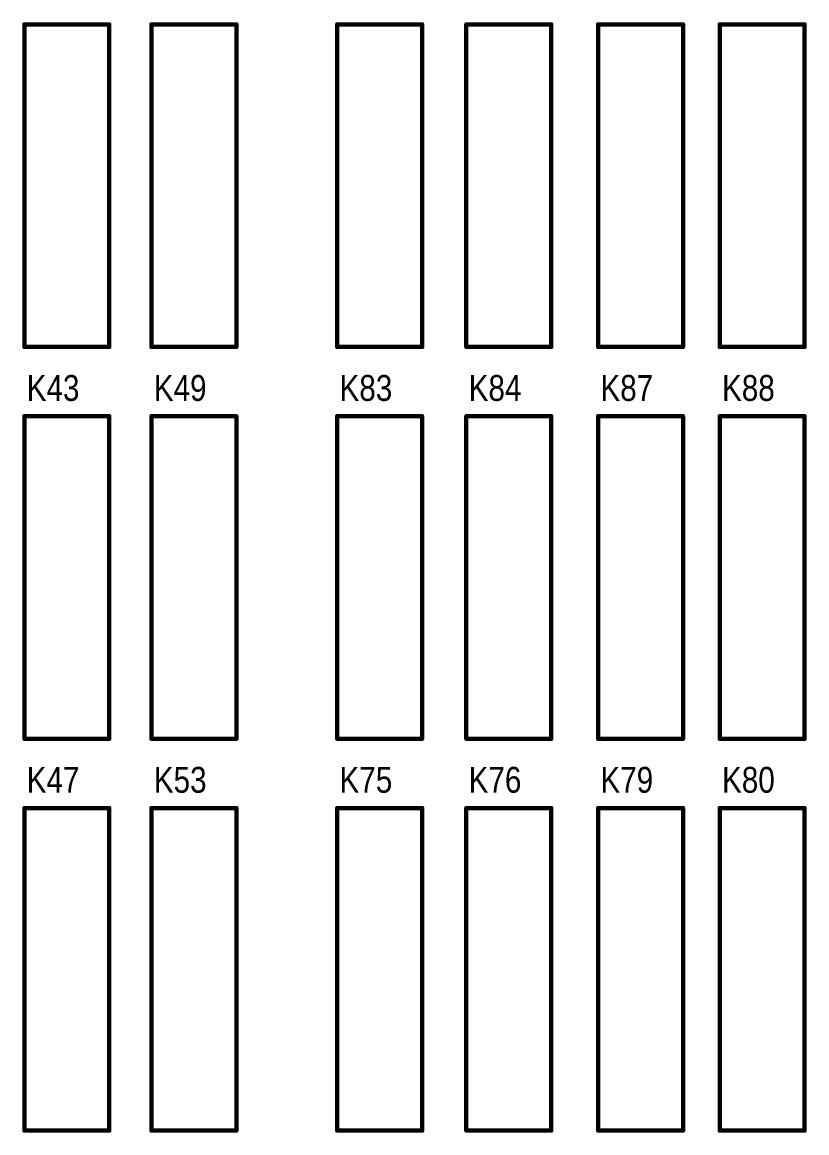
# Model space of a CAD drawing. Header units: millimetres. Extents: x 7140 to 8879, y -16257 to -5062.
# Drawn here: x 7240.7 to 7286.9, y -14720.5 to -14655.1 of the extents above; entities that cross this region are included whole.
import ezdxf

# ---------------------------------------------------------------- set-up
doc = ezdxf.new("R2010")
doc.units = ezdxf.units.MM
doc.layers.add('TopOverlay', color=2, linetype='Continuous')
doc.styles.get("Standard").update_dxf_attribs({"font": 'ARIALN.TTF', "height": 3.4})

msp = doc.modelspace()

# ---------------------------------------------------------------- linework, layer by layer
at = {"layer": 'TopOverlay', "const_width": 0.254}
for points in [[(7240.80904, -14674.20405), (7240.80904, -14655.20704)], [(7240.80904, -14655.20704), (7245.81203, -14655.20704)], [(7245.81203, -14674.20705), (7245.81203, -14655.20704)], [(7248.29396, -14674.20405), (7248.29396, -14655.20704)], [(7248.29396, -14655.20704), (7253.297, -14655.20704)], [(7253.297, -14674.20705), (7253.297, -14655.20704)], [(7259.23156, -14674.20405), (7259.23156, -14655.20704)], [(7259.23156, -14655.20704), (7264.23455, -14655.20704)], [(7264.23455, -14674.20705), (7264.23455, -14655.20704)], [(7266.83601, -14674.20405), (7266.83601, -14655.20704)], [(7266.83601, -14655.20704), (7271.83905, -14655.20704)], [(7271.83905, -14674.20705), (7271.83905, -14655.20704)], [(7274.59749, -14674.20405), (7274.59749, -14655.20704)], [(7274.59749, -14655.20704), (7279.60048, -14655.20704)], [(7279.60048, -14674.20705), (7279.60048, -14655.20704)], [(7281.75851, -14674.20405), (7281.75851, -14655.20704)], [(7281.75851, -14655.20704), (7286.76155, -14655.20704)], [(7286.76155, -14674.20705), (7286.76155, -14655.20704)], [(7240.80904, -14674.20405), (7240.81204, -14674.20705)], [(7240.81204, -14674.20705), (7245.81203, -14674.20705)], [(7248.29396, -14674.20405), (7248.29701, -14674.20705)], [(7248.29701, -14674.20705), (7253.297, -14674.20705)], [(7259.23156, -14674.20405), (7259.23456, -14674.20705)], [(7259.23456, -14674.20705), (7264.23455, -14674.20705)], [(7266.83601, -14674.20405), (7266.83901, -14674.20705)], [(7266.83901, -14674.20705), (7271.83905, -14674.20705)], [(7274.59749, -14674.20405), (7274.60049, -14674.20705)], [(7274.60049, -14674.20705), (7279.60048, -14674.20705)], [(7281.75851, -14674.20405), (7281.76151, -14674.20705)], [(7281.76151, -14674.20705), (7286.76155, -14674.20705)], [(7240.80904, -14697.28178), (7240.80904, -14678.28477)], [(7240.80904, -14678.28477), (7245.81203, -14678.28477)], [(7245.81203, -14697.28478), (7245.81203, -14678.28477)], [(7248.29396, -14697.28178), (7248.29396, -14678.28477)], [(7248.29396, -14678.28477), (7253.29695, -14678.28477)], [(7253.29695, -14697.28478), (7253.29695, -14678.28477)], [(7259.23156, -14697.28178), (7259.23156, -14678.28477)], [(7259.23156, -14678.28477), (7264.23455, -14678.28477)], [(7264.23455, -14697.28478), (7264.23455, -14678.28477)], [(7266.83601, -14697.28178), (7266.83601, -14678.28477)], [(7266.83601, -14678.28477), (7271.83905, -14678.28477)], [(7271.83905, -14697.28478), (7271.83905, -14678.28477)], [(7274.59749, -14697.28178), (7274.59749, -14678.28477)], [(7274.59749, -14678.28477), (7279.60053, -14678.28477)], [(7279.60053, -14697.28478), (7279.60053, -14678.28477)], [(7281.75851, -14697.28178), (7281.75851, -14678.28477)], [(7281.75851, -14678.28477), (7286.76155, -14678.28477)], [(7286.76155, -14697.28478), (7286.76155, -14678.28477)], [(7240.80904, -14697.28178), (7240.81204, -14697.28478)], [(7240.81204, -14697.28478), (7245.81203, -14697.28478)], [(7248.29396, -14697.28178), (7248.29696, -14697.28478)], [(7248.29696, -14697.28478), (7253.29695, -14697.28478)], [(7259.23156, -14697.28178), (7259.23456, -14697.28478)], [(7259.23456, -14697.28478), (7264.23455, -14697.28478)], [(7266.83601, -14697.28178), (7266.83901, -14697.28478)], [(7266.83901, -14697.28478), (7271.83905, -14697.28478)], [(7274.59749, -14697.28178), (7274.60049, -14697.28478)], [(7274.60049, -14697.28478), (7279.60053, -14697.28478)], [(7281.75851, -14697.28178), (7281.76151, -14697.28478)], [(7281.76151, -14697.28478), (7286.76155, -14697.28478)], [(7240.80904, -14720.35946), (7240.80904, -14701.36244)], [(7240.80904, -14701.36244), (7245.81203, -14701.36244)], [(7245.81203, -14720.36246), (7245.81203, -14701.36244)], [(7248.29396, -14720.35946), (7248.29396, -14701.36244)], [(7248.29396, -14701.36244), (7253.297, -14701.36244)], [(7253.297, -14720.36246), (7253.297, -14701.36244)], [(7259.23156, -14720.35946), (7259.23156, -14701.36244)], [(7259.23156, -14701.36244), (7264.23455, -14701.36244)], [(7264.23455, -14720.36246), (7264.23455, -14701.36244)], [(7266.83601, -14720.35946), (7266.83601, -14701.36244)], [(7266.83601, -14701.36244), (7271.83905, -14701.36244)], [(7271.83905, -14720.36246), (7271.83905, -14701.36244)], [(7274.59749, -14720.35946), (7274.59749, -14701.36244)], [(7274.59749, -14701.36244), (7279.60053, -14701.36244)], [(7279.60053, -14720.36246), (7279.60053, -14701.36244)], [(7281.75851, -14720.35946), (7281.75851, -14701.36244)], [(7281.75851, -14701.36244), (7286.76155, -14701.36244)], [(7286.76155, -14720.36246), (7286.76155, -14701.36244)], [(7240.80904, -14720.35946), (7240.81204, -14720.36246)], [(7240.81204, -14720.36246), (7245.81203, -14720.36246)], [(7248.29396, -14720.35946), (7248.29701, -14720.36246)], [(7248.29701, -14720.36246), (7253.297, -14720.36246)], [(7259.23156, -14720.35946), (7259.23456, -14720.36246)], [(7259.23456, -14720.36246), (7264.23455, -14720.36246)], [(7266.83601, -14720.35946), (7266.83901, -14720.36246)], [(7266.83901, -14720.36246), (7271.83905, -14720.36246)], [(7274.59749, -14720.35946), (7274.60049, -14720.36246)], [(7274.60049, -14720.36246), (7279.60053, -14720.36246)], [(7281.75851, -14720.35946), (7281.76151, -14720.36246)], [(7281.76151, -14720.36246), (7286.76155, -14720.36246)]]:
    msp.add_lwpolyline(points, dxfattribs=at)
at = {"layer": 'TopOverlay', "const_width": 0.127}
for points in [[(7240.74554, -14655.20704, 1), (7240.87254, -14655.20704, 1)], [(7240.74554, -14655.20704, 1), (7240.87254, -14655.20704, 1)], [(7245.74853, -14655.20704, 1), (7245.87553, -14655.20704, 1)], [(7245.74853, -14655.20704, 1), (7245.87553, -14655.20704, 1)], [(7248.23046, -14655.20704, 1), (7248.35746, -14655.20704, 1)], [(7248.23046, -14655.20704, 1), (7248.35746, -14655.20704, 1)], [(7253.2335, -14655.20704, 1), (7253.3605, -14655.20704, 1)], [(7253.2335, -14655.20704, 1), (7253.3605, -14655.20704, 1)], [(7259.16806, -14655.20704, 1), (7259.29506, -14655.20704, 1)], [(7259.16806, -14655.20704, 1), (7259.29506, -14655.20704, 1)], [(7264.17105, -14655.20704, 1), (7264.29805, -14655.20704, 1)], [(7264.17105, -14655.20704, 1), (7264.29805, -14655.20704, 1)], [(7266.77251, -14655.20704, 1), (7266.89951, -14655.20704, 1)], [(7266.77251, -14655.20704, 1), (7266.89951, -14655.20704, 1)], [(7271.77555, -14655.20704, 1), (7271.90255, -14655.20704, 1)], [(7271.77555, -14655.20704, 1), (7271.90255, -14655.20704, 1)], [(7274.53399, -14655.20704, 1), (7274.66099, -14655.20704, 1)], [(7274.53399, -14655.20704, 1), (7274.66099, -14655.20704, 1)], [(7279.53698, -14655.20704, 1), (7279.66398, -14655.20704, 1)], [(7279.53698, -14655.20704, 1), (7279.66398, -14655.20704, 1)], [(7281.69501, -14655.20704, 1), (7281.82201, -14655.20704, 1)], [(7281.69501, -14655.20704, 1), (7281.82201, -14655.20704, 1)], [(7286.69805, -14655.20704, 1), (7286.82505, -14655.20704, 1)], [(7286.69805, -14655.20704, 1), (7286.82505, -14655.20704, 1)], [(7240.74554, -14674.20405, 1), (7240.87254, -14674.20405, 1)], [(7240.74554, -14674.20405, 1), (7240.87254, -14674.20405, 1)], [(7240.74854, -14674.20705, 1), (7240.87554, -14674.20705, 1)], [(7240.74854, -14674.20705, 1), (7240.87554, -14674.20705, 1)], [(7245.74853, -14674.20705, 1), (7245.87553, -14674.20705, 1)], [(7245.74853, -14674.20705, 1), (7245.87553, -14674.20705, 1)], [(7248.23046, -14674.20405, 1), (7248.35746, -14674.20405, 1)], [(7248.23046, -14674.20405, 1), (7248.35746, -14674.20405, 1)], [(7248.23351, -14674.20705, 1), (7248.36051, -14674.20705, 1)], [(7248.23351, -14674.20705, 1), (7248.36051, -14674.20705, 1)], [(7253.2335, -14674.20705, 1), (7253.3605, -14674.20705, 1)], [(7253.2335, -14674.20705, 1), (7253.3605, -14674.20705, 1)], [(7259.16806, -14674.20405, 1), (7259.29506, -14674.20405, 1)], [(7259.16806, -14674.20405, 1), (7259.29506, -14674.20405, 1)], [(7259.17106, -14674.20705, 1), (7259.29806, -14674.20705, 1)], [(7259.17106, -14674.20705, 1), (7259.29806, -14674.20705, 1)], [(7264.17105, -14674.20705, 1), (7264.29805, -14674.20705, 1)], [(7264.17105, -14674.20705, 1), (7264.29805, -14674.20705, 1)], [(7266.77251, -14674.20405, 1), (7266.89951, -14674.20405, 1)], [(7266.77251, -14674.20405, 1), (7266.89951, -14674.20405, 1)], [(7266.77551, -14674.20705, 1), (7266.90251, -14674.20705, 1)], [(7266.77551, -14674.20705, 1), (7266.90251, -14674.20705, 1)], [(7271.77555, -14674.20705, 1), (7271.90255, -14674.20705, 1)], [(7271.77555, -14674.20705, 1), (7271.90255, -14674.20705, 1)], [(7274.53399, -14674.20405, 1), (7274.66099, -14674.20405, 1)], [(7274.53399, -14674.20405, 1), (7274.66099, -14674.20405, 1)], [(7274.53699, -14674.20705, 1), (7274.66399, -14674.20705, 1)], [(7274.53699, -14674.20705, 1), (7274.66399, -14674.20705, 1)], [(7279.53698, -14674.20705, 1), (7279.66398, -14674.20705, 1)], [(7279.53698, -14674.20705, 1), (7279.66398, -14674.20705, 1)], [(7281.69501, -14674.20405, 1), (7281.82201, -14674.20405, 1)], [(7281.69501, -14674.20405, 1), (7281.82201, -14674.20405, 1)], [(7281.69801, -14674.20705, 1), (7281.82501, -14674.20705, 1)], [(7281.69801, -14674.20705, 1), (7281.82501, -14674.20705, 1)], [(7286.69805, -14674.20705, 1), (7286.82505, -14674.20705, 1)], [(7286.69805, -14674.20705, 1), (7286.82505, -14674.20705, 1)], [(7240.74554, -14678.28477, 1), (7240.87254, -14678.28477, 1)], [(7240.74554, -14678.28477, 1), (7240.87254, -14678.28477, 1)], [(7245.74853, -14678.28477, 1), (7245.87553, -14678.28477, 1)], [(7245.74853, -14678.28477, 1), (7245.87553, -14678.28477, 1)], [(7248.23046, -14678.28477, 1), (7248.35746, -14678.28477, 1)], [(7248.23046, -14678.28477, 1), (7248.35746, -14678.28477, 1)], [(7253.23345, -14678.28477, 1), (7253.36045, -14678.28477, 1)], [(7253.23345, -14678.28477, 1), (7253.36045, -14678.28477, 1)], [(7259.16806, -14678.28477, 1), (7259.29506, -14678.28477, 1)], [(7259.16806, -14678.28477, 1), (7259.29506, -14678.28477, 1)], [(7264.17105, -14678.28477, 1), (7264.29805, -14678.28477, 1)], [(7264.17105, -14678.28477, 1), (7264.29805, -14678.28477, 1)], [(7266.77251, -14678.28477, 1), (7266.89951, -14678.28477, 1)], [(7266.77251, -14678.28477, 1), (7266.89951, -14678.28477, 1)], [(7271.77555, -14678.28477, 1), (7271.90255, -14678.28477, 1)], [(7271.77555, -14678.28477, 1), (7271.90255, -14678.28477, 1)], [(7274.53399, -14678.28477, 1), (7274.66099, -14678.28477, 1)], [(7274.53399, -14678.28477, 1), (7274.66099, -14678.28477, 1)], [(7279.53703, -14678.28477, 1), (7279.66403, -14678.28477, 1)], [(7279.53703, -14678.28477, 1), (7279.66403, -14678.28477, 1)], [(7281.69501, -14678.28477, 1), (7281.82201, -14678.28477, 1)], [(7281.69501, -14678.28477, 1), (7281.82201, -14678.28477, 1)], [(7286.69805, -14678.28477, 1), (7286.82505, -14678.28477, 1)], [(7286.69805, -14678.28477, 1), (7286.82505, -14678.28477, 1)], [(7240.74554, -14697.28178, 1), (7240.87254, -14697.28178, 1)], [(7240.74554, -14697.28178, 1), (7240.87254, -14697.28178, 1)], [(7240.74854, -14697.28478, 1), (7240.87554, -14697.28478, 1)], [(7240.74854, -14697.28478, 1), (7240.87554, -14697.28478, 1)], [(7245.74853, -14697.28478, 1), (7245.87553, -14697.28478, 1)], [(7245.74853, -14697.28478, 1), (7245.87553, -14697.28478, 1)], [(7248.23046, -14697.28178, 1), (7248.35746, -14697.28178, 1)], [(7248.23046, -14697.28178, 1), (7248.35746, -14697.28178, 1)], [(7248.23346, -14697.28478, 1), (7248.36046, -14697.28478, 1)], [(7248.23346, -14697.28478, 1), (7248.36046, -14697.28478, 1)], [(7253.23345, -14697.28478, 1), (7253.36045, -14697.28478, 1)], [(7253.23345, -14697.28478, 1), (7253.36045, -14697.28478, 1)], [(7259.16806, -14697.28178, 1), (7259.29506, -14697.28178, 1)], [(7259.16806, -14697.28178, 1), (7259.29506, -14697.28178, 1)], [(7259.17106, -14697.28478, 1), (7259.29806, -14697.28478, 1)], [(7259.17106, -14697.28478, 1), (7259.29806, -14697.28478, 1)], [(7264.17105, -14697.28478, 1), (7264.29805, -14697.28478, 1)], [(7264.17105, -14697.28478, 1), (7264.29805, -14697.28478, 1)], [(7266.77251, -14697.28178, 1), (7266.89951, -14697.28178, 1)], [(7266.77251, -14697.28178, 1), (7266.89951, -14697.28178, 1)], [(7266.77551, -14697.28478, 1), (7266.90251, -14697.28478, 1)], [(7266.77551, -14697.28478, 1), (7266.90251, -14697.28478, 1)], [(7271.77555, -14697.28478, 1), (7271.90255, -14697.28478, 1)], [(7271.77555, -14697.28478, 1), (7271.90255, -14697.28478, 1)], [(7274.53399, -14697.28178, 1), (7274.66099, -14697.28178, 1)], [(7274.53399, -14697.28178, 1), (7274.66099, -14697.28178, 1)], [(7274.53699, -14697.28478, 1), (7274.66399, -14697.28478, 1)], [(7274.53699, -14697.28478, 1), (7274.66399, -14697.28478, 1)], [(7279.53703, -14697.28478, 1), (7279.66403, -14697.28478, 1)], [(7279.53703, -14697.28478, 1), (7279.66403, -14697.28478, 1)], [(7281.69501, -14697.28178, 1), (7281.82201, -14697.28178, 1)], [(7281.69501, -14697.28178, 1), (7281.82201, -14697.28178, 1)], [(7281.69801, -14697.28478, 1), (7281.82501, -14697.28478, 1)], [(7281.69801, -14697.28478, 1), (7281.82501, -14697.28478, 1)], [(7286.69805, -14697.28478, 1), (7286.82505, -14697.28478, 1)], [(7286.69805, -14697.28478, 1), (7286.82505, -14697.28478, 1)], [(7240.74554, -14701.36244, 1), (7240.87254, -14701.36244, 1)], [(7240.74554, -14701.36244, 1), (7240.87254, -14701.36244, 1)], [(7245.74853, -14701.36244, 1), (7245.87553, -14701.36244, 1)], [(7245.74853, -14701.36244, 1), (7245.87553, -14701.36244, 1)], [(7248.23046, -14701.36244, 1), (7248.35746, -14701.36244, 1)], [(7248.23046, -14701.36244, 1), (7248.35746, -14701.36244, 1)], [(7253.2335, -14701.36244, 1), (7253.3605, -14701.36244, 1)], [(7253.2335, -14701.36244, 1), (7253.3605, -14701.36244, 1)], [(7259.16806, -14701.36244, 1), (7259.29506, -14701.36244, 1)], [(7259.16806, -14701.36244, 1), (7259.29506, -14701.36244, 1)], [(7264.17105, -14701.36244, 1), (7264.29805, -14701.36244, 1)], [(7264.17105, -14701.36244, 1), (7264.29805, -14701.36244, 1)], [(7266.77251, -14701.36244, 1), (7266.89951, -14701.36244, 1)], [(7266.77251, -14701.36244, 1), (7266.89951, -14701.36244, 1)], [(7271.77555, -14701.36244, 1), (7271.90255, -14701.36244, 1)], [(7271.77555, -14701.36244, 1), (7271.90255, -14701.36244, 1)], [(7274.53399, -14701.36244, 1), (7274.66099, -14701.36244, 1)], [(7274.53399, -14701.36244, 1), (7274.66099, -14701.36244, 1)], [(7279.53703, -14701.36244, 1), (7279.66403, -14701.36244, 1)], [(7279.53703, -14701.36244, 1), (7279.66403, -14701.36244, 1)], [(7281.69501, -14701.36244, 1), (7281.82201, -14701.36244, 1)], [(7281.69501, -14701.36244, 1), (7281.82201, -14701.36244, 1)], [(7286.69805, -14701.36244, 1), (7286.82505, -14701.36244, 1)], [(7286.69805, -14701.36244, 1), (7286.82505, -14701.36244, 1)], [(7240.74554, -14720.35946, 1), (7240.87254, -14720.35946, 1)], [(7240.74554, -14720.35946, 1), (7240.87254, -14720.35946, 1)], [(7240.74854, -14720.36246, 1), (7240.87554, -14720.36246, 1)], [(7240.74854, -14720.36246, 1), (7240.87554, -14720.36246, 1)], [(7245.74853, -14720.36246, 1), (7245.87553, -14720.36246, 1)], [(7245.74853, -14720.36246, 1), (7245.87553, -14720.36246, 1)], [(7248.23046, -14720.35946, 1), (7248.35746, -14720.35946, 1)], [(7248.23046, -14720.35946, 1), (7248.35746, -14720.35946, 1)], [(7248.23351, -14720.36246, 1), (7248.36051, -14720.36246, 1)], [(7248.23351, -14720.36246, 1), (7248.36051, -14720.36246, 1)], [(7253.2335, -14720.36246, 1), (7253.3605, -14720.36246, 1)], [(7253.2335, -14720.36246, 1), (7253.3605, -14720.36246, 1)], [(7259.16806, -14720.35946, 1), (7259.29506, -14720.35946, 1)], [(7259.16806, -14720.35946, 1), (7259.29506, -14720.35946, 1)], [(7259.17106, -14720.36246, 1), (7259.29806, -14720.36246, 1)], [(7259.17106, -14720.36246, 1), (7259.29806, -14720.36246, 1)], [(7264.17105, -14720.36246, 1), (7264.29805, -14720.36246, 1)], [(7264.17105, -14720.36246, 1), (7264.29805, -14720.36246, 1)], [(7266.77251, -14720.35946, 1), (7266.89951, -14720.35946, 1)], [(7266.77251, -14720.35946, 1), (7266.89951, -14720.35946, 1)], [(7266.77551, -14720.36246, 1), (7266.90251, -14720.36246, 1)], [(7266.77551, -14720.36246, 1), (7266.90251, -14720.36246, 1)], [(7271.77555, -14720.36246, 1), (7271.90255, -14720.36246, 1)], [(7271.77555, -14720.36246, 1), (7271.90255, -14720.36246, 1)], [(7274.53399, -14720.35946, 1), (7274.66099, -14720.35946, 1)], [(7274.53399, -14720.35946, 1), (7274.66099, -14720.35946, 1)], [(7274.53699, -14720.36246, 1), (7274.66399, -14720.36246, 1)], [(7274.53699, -14720.36246, 1), (7274.66399, -14720.36246, 1)], [(7279.53703, -14720.36246, 1), (7279.66403, -14720.36246, 1)], [(7279.53703, -14720.36246, 1), (7279.66403, -14720.36246, 1)], [(7281.69501, -14720.35946, 1), (7281.82201, -14720.35946, 1)], [(7281.69501, -14720.35946, 1), (7281.82201, -14720.35946, 1)], [(7281.69801, -14720.36246, 1), (7281.82501, -14720.36246, 1)], [(7281.69801, -14720.36246, 1), (7281.82501, -14720.36246, 1)], [(7286.69805, -14720.36246, 1), (7286.82505, -14720.36246, 1)], [(7286.69805, -14720.36246, 1), (7286.82505, -14720.36246, 1)]]:
    msp.add_lwpolyline(points, format="xyb", close=True, dxfattribs=at)

# ---------------------------------------------------------------- texts
at = {"layer": 'TopOverlay'}
for s, p in [('K43', (7240.9479, -14677.38387)), ('K49', (7248.43288, -14677.38387)), ('K83', (7259.37045, -14677.38387)), ('K84', (7266.97492, -14677.38387)), ('K87', (7274.7364, -14677.38387)), ('K88', (7281.89744, -14677.38387)), ('K47', (7240.94791, -14700.46158)), ('K53', (7248.4329, -14700.46158)), ('K75', (7259.37045, -14700.46158)), ('K76', (7266.97492, -14700.46158)), ('K79', (7274.7364, -14700.46158)), ('K80', (7281.89744, -14700.46158))]:
    msp.add_text(s, height=1.524, dxfattribs=at).set_placement(p)

doc.saveas('drawing.dxf')
